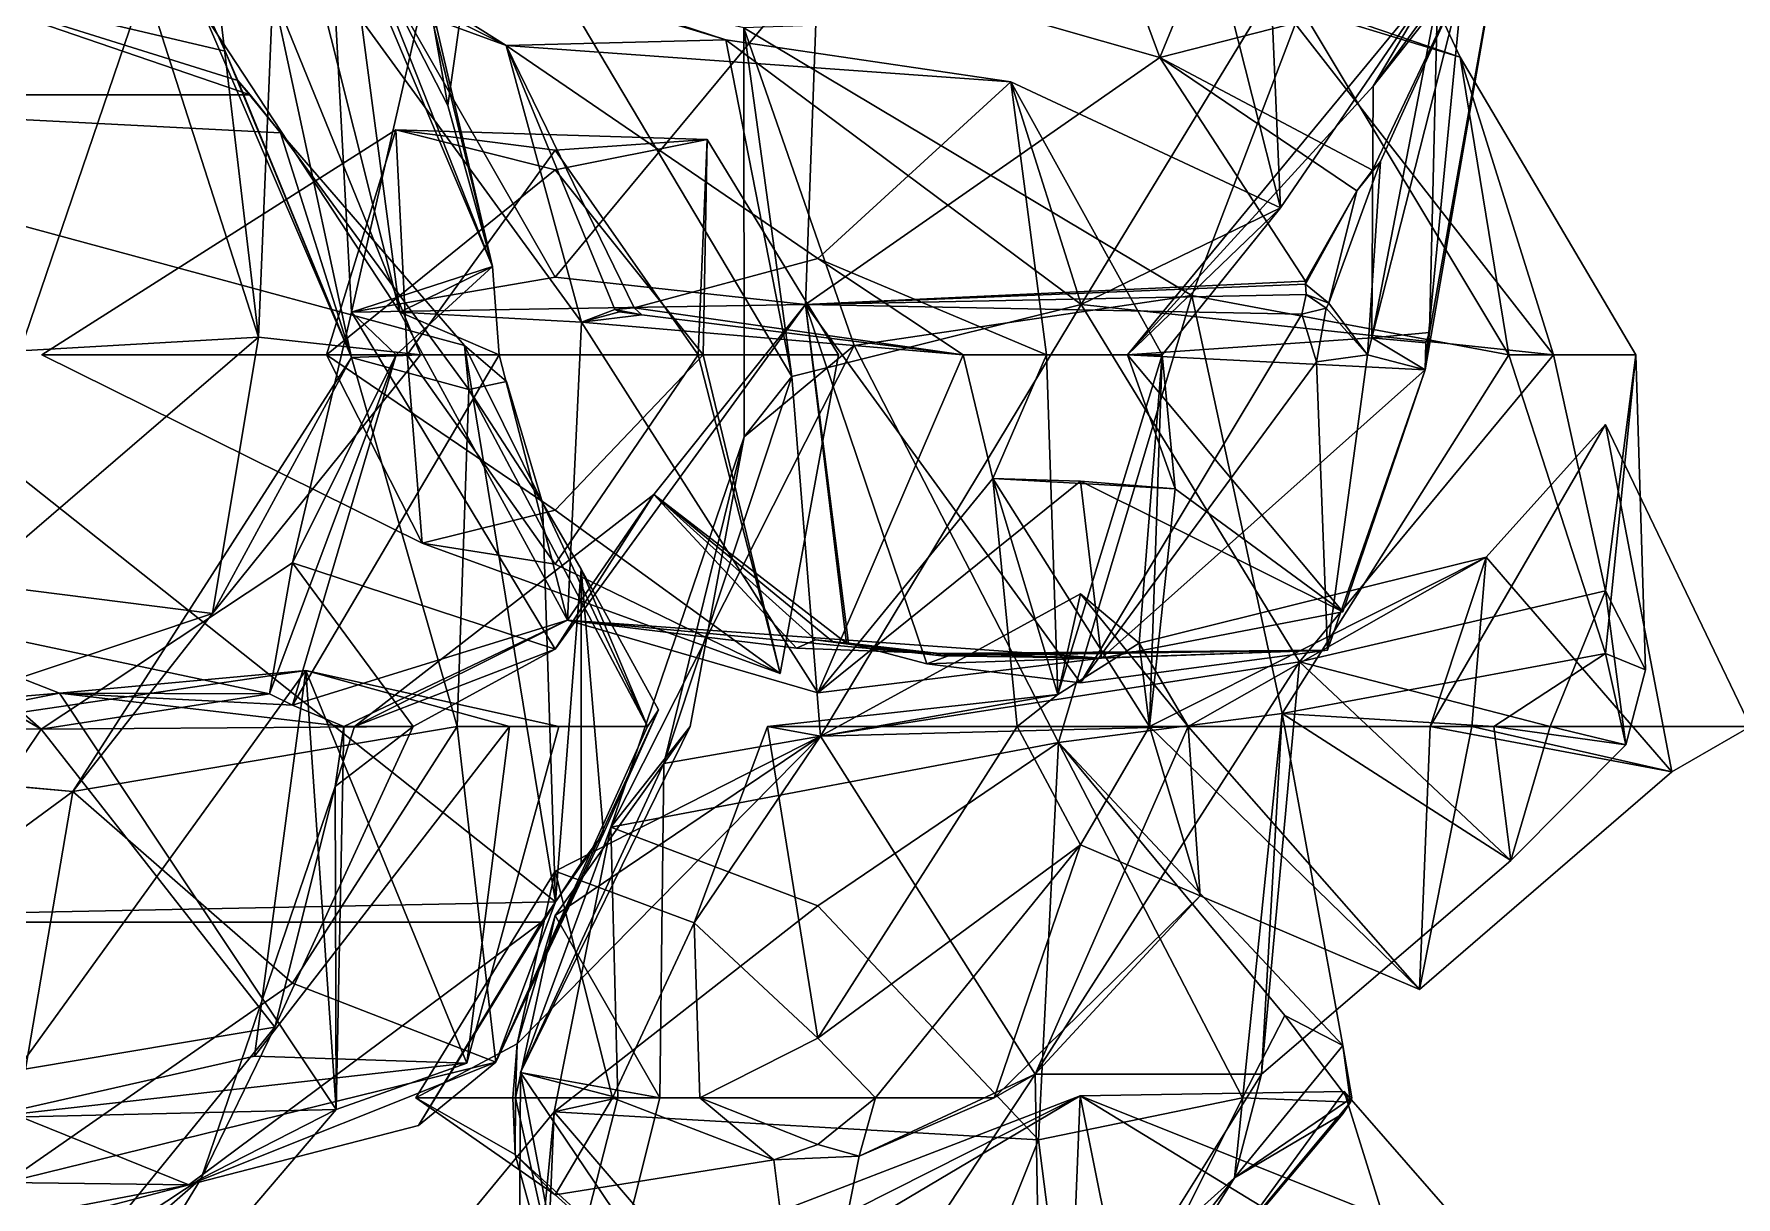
# Model space of a CAD drawing. Extents: x 290083 to 295691, y 4553739 to 4561622.
# Drawn here: x 294443.7 to 294525.4, y 4559098.2 to 4559153.9 of the extents above; entities that cross this region are included whole.
import ezdxf

# ---------------------------------------------------------------- set-up
doc = ezdxf.new("R2010")
doc.units = 0
doc.layers.add('Au_ppm_Pref_-_0_3', color=7, linetype='CONTINUOUS')

msp = doc.modelspace()

# ---------------------------------------------------------------- linework, layer by layer
at = {"layer": 'Au_ppm_Pref_-_0_3'}
for points in [[(294490.458, 4559172.539, 1893.925), (294506.688, 4559174.495, 1889.131), (294497.758, 4559152.819, 1889.95)], [(294497.758, 4559152.819, 1889.95), (294506.688, 4559174.495, 1889.131), (294512.303, 4559156.549, 1882.97)], [(294490.458, 4559172.539, 1893.925), (294497.758, 4559152.819, 1889.95), (294481.361, 4559157.51, 1892.315)], [(294503.103, 4559155.929, 1858.701), (294503.097, 4559172.148, 1853.283), (294512.168, 4559152.836, 1853.069)], [(294512.168, 4559152.836, 1853.069), (294503.097, 4559172.148, 1853.283), (294504.542, 4559155.158, 1847.395)], [(294452.916, 4559153.124, 1929.799), (294437.235, 4559156.809, 1928.303), (294449.304, 4559160.97, 1925.081)], [(294441.622, 4559161.45, 1901.186), (294443.077, 4559138.752, 1906.584), (294449.086, 4559156.372, 1907.782)], [(294456.904, 4559158.141, 1871.107), (294466.407, 4559153.402, 1864.93), (294444.166, 4559161.538, 1864.652)], [(294455.728, 4559160.115, 1858.524), (294444.166, 4559161.538, 1864.652), (294466.407, 4559153.402, 1864.93)], [(294456.904, 4559158.141, 1871.107), (294447.732, 4559161.264, 1875.948), (294461.295, 4559140.61, 1876.827)], [(294458.851, 4559159.113, 1882.067), (294461.295, 4559140.61, 1876.827), (294447.732, 4559161.264, 1875.948)], [(294458.977, 4559138.435, 1924.447), (294452.916, 4559153.124, 1929.799), (294449.304, 4559160.97, 1925.081)], [(294458.977, 4559138.435, 1924.447), (294449.304, 4559160.97, 1925.081), (294455.205, 4559155.975, 1918.63)], [(294458.986, 4559140.601, 1888.05), (294462.577, 4559156.372, 1888.027), (294457.856, 4559161.328, 1893.966)], [(294458.986, 4559140.601, 1888.05), (294457.856, 4559161.328, 1893.966), (294468.748, 4559142.287, 1893.4)], [(294468.748, 4559142.287, 1893.4), (294457.856, 4559161.328, 1893.966), (294481.361, 4559157.51, 1892.315)], [(294454.526, 4559139.408, 1912.581), (294452.079, 4559160.109, 1912.463), (294449.086, 4559156.372, 1907.782)], [(294455.205, 4559155.975, 1918.63), (294452.079, 4559160.109, 1912.463), (294454.526, 4559139.408, 1912.581)], [(294455.728, 4559160.115, 1858.524), (294466.407, 4559153.402, 1864.93), (294476.941, 4559153.659, 1859.432)], [(294455.728, 4559160.115, 1858.524), (294476.941, 4559153.659, 1859.432), (294468.944, 4559156.288, 1853.044)], [(294514.395, 4559160.404, 1876.827), (294510.694, 4559139.62, 1876.575), (294510.496, 4559137.83, 1876.822)], [(294512.303, 4559156.549, 1882.97), (294514.395, 4559160.404, 1876.827), (294510.496, 4559137.83, 1876.822)], [(294511.088, 4559155.682, 1871.281), (294510.694, 4559139.62, 1876.575), (294514.395, 4559160.404, 1876.827)], [(294458.851, 4559159.113, 1882.067), (294459.641, 4559158.243, 1883.066), (294465.752, 4559142.791, 1882.766)], [(294465.752, 4559142.791, 1882.766), (294461.295, 4559140.61, 1876.827), (294458.851, 4559159.113, 1882.067)], [(294456.904, 4559158.141, 1871.107), (294461.295, 4559140.61, 1876.827), (294470.011, 4559140.125, 1871.401)], [(294456.904, 4559158.141, 1871.107), (294470.011, 4559140.125, 1871.401), (294466.407, 4559153.402, 1864.93)], [(294459.641, 4559158.243, 1883.066), (294463.605, 4559150.52, 1884.987), (294465.752, 4559142.791, 1882.766)], [(294464.432, 4559156.372, 1886.671), (294463.605, 4559150.52, 1884.987), (294459.641, 4559158.243, 1883.066)], [(294454.117, 4559151.021, 1930.154), (294420, 4559151.021, 1927.959), (294437.235, 4559156.809, 1928.303)], [(294452.916, 4559153.124, 1929.799), (294453.532, 4559151.72, 1930.024), (294437.235, 4559156.809, 1928.303)], [(294453.532, 4559151.72, 1930.024), (294454.117, 4559151.021, 1930.154), (294437.235, 4559156.809, 1928.303)], [(294480.755, 4559140.971, 1888.212), (294468.748, 4559142.287, 1893.4), (294481.361, 4559157.51, 1892.315)], [(294481.361, 4559157.51, 1892.315), (294497.758, 4559152.819, 1889.95), (294480.755, 4559140.971, 1888.212)], [(294454.526, 4559139.408, 1912.581), (294449.086, 4559156.372, 1907.782), (294443.077, 4559138.752, 1906.584)], [(294462.296, 4559138.554, 1918.402), (294455.205, 4559155.975, 1918.63), (294454.526, 4559139.408, 1912.581)], [(294462.296, 4559138.554, 1918.402), (294458.977, 4559138.435, 1924.447), (294455.205, 4559155.975, 1918.63)], [(294465.752, 4559142.791, 1882.766), (294462.577, 4559156.372, 1888.027), (294458.986, 4559140.601, 1888.05)], [(294462.947, 4559154.229, 1886.899), (294462.577, 4559156.372, 1888.027), (294465.752, 4559142.791, 1882.766)], [(294464.432, 4559156.372, 1886.671), (294462.947, 4559154.229, 1886.899), (294463.605, 4559150.52, 1884.987)], [(294468.944, 4559156.288, 1853.044), (294476.941, 4559153.659, 1859.432), (294480.101, 4559137.524, 1853.066)], [(294468.944, 4559156.288, 1853.044), (294480.101, 4559137.524, 1853.066), (294477.796, 4559154.238, 1845.779)], [(294503.103, 4559155.929, 1858.701), (294493.988, 4559140.969, 1858.032), (294503.553, 4559145.615, 1865.891)], [(294503.103, 4559155.929, 1858.701), (294516.644, 4559138.554, 1857.83), (294493.988, 4559140.969, 1858.032)], [(294507.998, 4559151.439, 1871.183), (294510.932, 4559156.412, 1870.654), (294496.202, 4559138.554, 1870.887)], [(294496.202, 4559138.554, 1870.887), (294510.932, 4559156.412, 1870.654), (294503.553, 4559145.615, 1865.891)], [(294507.967, 4559147.408, 1885.459), (294497.758, 4559152.819, 1889.95), (294512.303, 4559156.549, 1882.97)], [(294510.932, 4559156.412, 1870.654), (294500.838, 4559156.372, 1864.948), (294503.553, 4559145.615, 1865.891)], [(294503.103, 4559155.929, 1858.701), (294503.553, 4559145.615, 1865.891), (294500.838, 4559156.372, 1864.948)], [(294503.103, 4559155.929, 1858.701), (294512.168, 4559152.836, 1853.069), (294516.644, 4559138.554, 1857.83)], [(294507.728, 4559138.554, 1882.766), (294508.349, 4559147.832, 1885.11), (294512.303, 4559156.549, 1882.97)], [(294507.728, 4559138.554, 1882.766), (294512.303, 4559156.549, 1882.97), (294510.496, 4559137.83, 1876.822)], [(294508.349, 4559147.832, 1885.11), (294507.967, 4559147.408, 1885.459), (294512.303, 4559156.549, 1882.97)], [(294507.998, 4559151.439, 1871.183), (294510.902, 4559155.128, 1871.08), (294510.932, 4559156.412, 1870.654)], [(294504.542, 4559155.158, 1847.395), (294477.796, 4559154.238, 1845.779), (294499.3, 4559141.4, 1845.485)], [(294499.3, 4559141.4, 1845.485), (294514.498, 4559138.554, 1849.32), (294504.542, 4559155.158, 1847.395)], [(294512.168, 4559152.836, 1853.069), (294504.542, 4559155.158, 1847.395), (294514.498, 4559138.554, 1849.32)], [(294507.932, 4559139.376, 1875.274), (294511.088, 4559155.682, 1871.281), (294507.998, 4559151.439, 1871.183)], [(294510.694, 4559139.62, 1876.575), (294511.088, 4559155.682, 1871.281), (294507.932, 4559139.376, 1875.274)], [(294511.088, 4559155.682, 1871.281), (294510.902, 4559155.128, 1871.08), (294507.998, 4559151.439, 1871.183)], [(294463.605, 4559150.52, 1884.987), (294462.947, 4559154.229, 1886.899), (294465.752, 4559142.791, 1882.766)], [(294490.611, 4559151.655, 1864.948), (294476.941, 4559153.659, 1859.432), (294466.407, 4559153.402, 1864.93)], [(294476.941, 4559153.659, 1859.432), (294490.611, 4559151.655, 1864.948), (294493.988, 4559140.969, 1858.032)], [(294476.941, 4559153.659, 1859.432), (294493.988, 4559140.969, 1858.032), (294480.101, 4559137.524, 1853.066)], [(294480.101, 4559137.524, 1853.066), (294477.811, 4559134.628, 1847.13), (294477.796, 4559154.238, 1845.779)], [(294483.094, 4559139.012, 1843.594), (294477.796, 4559154.238, 1845.779), (294477.811, 4559134.628, 1847.13)], [(294499.3, 4559141.4, 1845.485), (294477.796, 4559154.238, 1845.779), (294483.094, 4559139.012, 1843.594)], [(294458.977, 4559138.435, 1924.447), (294453.532, 4559151.72, 1930.024), (294452.916, 4559153.124, 1929.799)], [(294471.611, 4559140.737, 1870.607), (294472.547, 4559140.809, 1870.303), (294466.407, 4559153.402, 1864.93)], [(294470.011, 4559140.125, 1871.401), (294471.611, 4559140.737, 1870.607), (294466.407, 4559153.402, 1864.93)], [(294472.547, 4559140.809, 1870.303), (294481.347, 4559143.184, 1866.491), (294466.407, 4559153.402, 1864.93)], [(294466.407, 4559153.402, 1864.93), (294481.347, 4559143.184, 1866.491), (294490.611, 4559151.655, 1864.948)], [(294480.755, 4559140.971, 1888.212), (294497.758, 4559152.819, 1889.95), (294504.74, 4559142.091, 1887.235)], [(294507.205, 4559146.42, 1885.864), (294497.758, 4559152.819, 1889.95), (294507.967, 4559147.408, 1885.459)], [(294504.74, 4559142.091, 1887.235), (294497.758, 4559152.819, 1889.95), (294507.205, 4559146.42, 1885.864)], [(294512.168, 4559152.836, 1853.069), (294520.599, 4559138.554, 1853.069), (294516.644, 4559138.554, 1857.83)], [(294520.599, 4559138.554, 1853.069), (294512.168, 4559152.836, 1853.069), (294514.498, 4559138.554, 1849.32)], [(294468.77, 4559112.312, 1934.338), (294420, 4559111.336, 1932.642), (294420, 4559151.021, 1927.959)], [(294454.117, 4559151.021, 1930.154), (294455.574, 4559149.203, 1930.4), (294420, 4559151.021, 1927.959)], [(294420, 4559151.021, 1927.959), (294455.574, 4559149.203, 1930.4), (294464.398, 4559139.008, 1931.821)], [(294420, 4559151.021, 1927.959), (294464.398, 4559139.008, 1931.821), (294468.77, 4559112.312, 1934.338)], [(294454.117, 4559151.021, 1930.154), (294453.532, 4559151.72, 1930.024), (294455.574, 4559149.203, 1930.4)], [(294453.532, 4559151.72, 1930.024), (294458.977, 4559138.435, 1924.447), (294455.574, 4559149.203, 1930.4)], [(294490.611, 4559151.655, 1864.948), (294481.347, 4559143.184, 1866.491), (294492.326, 4559138.554, 1870.123)], [(294490.611, 4559151.655, 1864.948), (294492.326, 4559138.554, 1870.123), (294497.876, 4559138.554, 1869.035)], [(294490.611, 4559151.655, 1864.948), (294497.876, 4559138.554, 1869.035), (294503.553, 4559145.615, 1865.891)], [(294490.611, 4559151.655, 1864.948), (294503.553, 4559145.615, 1865.891), (294493.988, 4559140.969, 1858.032)], [(294507.932, 4559139.376, 1875.274), (294507.998, 4559151.439, 1871.183), (294496.202, 4559138.554, 1870.887)], [(294461.11, 4559149.356, 1906.523), (294457.777, 4559138.554, 1911.695), (294444.122, 4559138.554, 1906.523)], [(294461.11, 4559149.356, 1906.523), (294444.122, 4559138.554, 1906.523), (294461.644, 4559138.554, 1903.174)], [(294458.977, 4559138.435, 1924.447), (294464.602, 4559136.893, 1930.878), (294455.574, 4559149.203, 1930.4)], [(294464.602, 4559136.893, 1930.878), (294464.398, 4559139.008, 1931.821), (294455.574, 4559149.203, 1930.4)], [(294461.11, 4559149.356, 1906.523), (294468.748, 4559147.431, 1909.482), (294457.777, 4559138.554, 1911.695)], [(294461.11, 4559149.356, 1906.523), (294476.048, 4559148.878, 1906.523), (294468.748, 4559147.431, 1909.482)], [(294461.11, 4559149.356, 1906.523), (294461.644, 4559138.554, 1903.174), (294468.748, 4559148.372, 1903.251)], [(294461.11, 4559149.356, 1906.523), (294468.748, 4559148.372, 1903.251), (294476.048, 4559148.878, 1906.523)], [(294475.61, 4559138.554, 1903.289), (294476.048, 4559148.878, 1906.523), (294468.748, 4559148.372, 1903.251)], [(294468.748, 4559147.431, 1909.482), (294476.048, 4559148.878, 1906.523), (294475.857, 4559138.554, 1909.875)], [(294475.61, 4559138.554, 1903.289), (294482.339, 4559138.554, 1906.523), (294476.048, 4559148.878, 1906.523)], [(294476.048, 4559148.878, 1906.523), (294482.339, 4559138.554, 1906.523), (294475.857, 4559138.554, 1909.875)], [(294475.61, 4559138.554, 1903.289), (294468.748, 4559148.372, 1903.251), (294461.644, 4559138.554, 1903.174)], [(294505.862, 4559141.04, 1886.013), (294508.349, 4559147.832, 1885.11), (294507.728, 4559138.554, 1882.766)], [(294507.205, 4559146.42, 1885.864), (294508.349, 4559147.832, 1885.11), (294505.862, 4559141.04, 1886.013)], [(294508.349, 4559147.832, 1885.11), (294507.205, 4559146.42, 1885.864), (294507.967, 4559147.408, 1885.459)], [(294468.748, 4559147.431, 1909.482), (294475.857, 4559138.554, 1909.875), (294457.777, 4559138.554, 1911.695)], [(294507.205, 4559146.42, 1885.864), (294504.744, 4559141.953, 1887.204), (294504.74, 4559142.091, 1887.235)], [(294504.744, 4559141.953, 1887.204), (294507.205, 4559146.42, 1885.864), (294505.862, 4559141.04, 1886.013)], [(294496.202, 4559138.554, 1870.887), (294503.553, 4559145.615, 1865.891), (294497.876, 4559138.554, 1869.035)], [(294472.547, 4559140.809, 1870.303), (294488.327, 4559138.554, 1870.887), (294481.347, 4559143.184, 1866.491)], [(294481.347, 4559143.184, 1866.491), (294488.327, 4559138.554, 1870.887), (294492.326, 4559138.554, 1870.123)], [(294458.986, 4559140.601, 1888.05), (294461.124, 4559138.554, 1882.766), (294465.752, 4559142.791, 1882.766)], [(294480.755, 4559140.971, 1888.212), (294458.986, 4559140.601, 1888.05), (294468.748, 4559142.287, 1893.4)], [(294465.752, 4559142.791, 1882.766), (294461.124, 4559138.554, 1882.766), (294466.061, 4559138.554, 1881.499)], [(294465.752, 4559142.791, 1882.766), (294466.061, 4559138.554, 1881.499), (294461.295, 4559140.61, 1876.827)], [(294504.744, 4559141.953, 1887.204), (294480.755, 4559140.971, 1888.212), (294504.74, 4559142.091, 1887.235)], [(294504.774, 4559141.457, 1887.094), (294480.755, 4559140.971, 1888.212), (294504.744, 4559141.953, 1887.204)], [(294480.755, 4559140.971, 1888.212), (294504.774, 4559141.457, 1887.094), (294504.572, 4559140.506, 1887.124)], [(294499.3, 4559141.4, 1845.485), (294483.094, 4559139.012, 1843.594), (294492.9, 4559119.963, 1841.935)], [(294503.625, 4559121.358, 1847.502), (294499.3, 4559141.4, 1845.485), (294492.9, 4559119.963, 1841.935)], [(294503.625, 4559121.358, 1847.502), (294514.498, 4559138.554, 1849.32), (294499.3, 4559141.4, 1845.485)], [(294505.743, 4559140.793, 1886.082), (294504.572, 4559140.506, 1887.124), (294504.774, 4559141.457, 1887.094)], [(294505.862, 4559141.04, 1886.013), (294504.774, 4559141.457, 1887.094), (294504.744, 4559141.953, 1887.204)], [(294505.743, 4559140.793, 1886.082), (294504.774, 4559141.457, 1887.094), (294505.862, 4559141.04, 1886.013)], [(294456.149, 4559128.572, 1885.378), (294458.986, 4559140.601, 1888.05), (294468.748, 4559124.431, 1887.474)], [(294456.149, 4559128.572, 1885.378), (294461.124, 4559138.554, 1882.766), (294458.986, 4559140.601, 1888.05)], [(294480.755, 4559140.971, 1888.212), (294468.748, 4559124.431, 1887.474), (294458.986, 4559140.601, 1888.05)], [(294469.336, 4559125.829, 1878.247), (294461.295, 4559140.61, 1876.827), (294466.061, 4559138.554, 1881.499)], [(294461.295, 4559140.61, 1876.827), (294469.336, 4559125.829, 1878.247), (294470.011, 4559140.125, 1871.401)], [(294480.755, 4559140.971, 1888.212), (294473.483, 4559131.857, 1882.766), (294468.748, 4559124.431, 1887.474)], [(294470.011, 4559140.125, 1871.401), (294471.841, 4559140.619, 1870.608), (294471.611, 4559140.737, 1870.607)], [(294471.841, 4559140.619, 1870.608), (294470.011, 4559140.125, 1871.401), (294472.901, 4559140.474, 1870.64)], [(294472.901, 4559140.474, 1870.64), (294470.011, 4559140.125, 1871.401), (294488.327, 4559138.554, 1870.887)], [(294472.547, 4559140.809, 1870.303), (294471.611, 4559140.737, 1870.607), (294472.901, 4559140.474, 1870.64)], [(294472.901, 4559140.474, 1870.64), (294471.611, 4559140.737, 1870.607), (294471.841, 4559140.619, 1870.608)], [(294472.547, 4559140.809, 1870.303), (294472.901, 4559140.474, 1870.64), (294488.327, 4559138.554, 1870.887)], [(294473.483, 4559131.857, 1882.766), (294480.755, 4559140.971, 1888.212), (294482.734, 4559124.734, 1882.49)], [(294481.487, 4559120.273, 1858.98), (294480.101, 4559137.524, 1853.066), (294493.988, 4559140.969, 1858.032)], [(294480.755, 4559140.971, 1888.212), (294482.82, 4559124.726, 1882.535), (294482.734, 4559124.734, 1882.49)], [(294482.82, 4559124.726, 1882.535), (294480.755, 4559140.971, 1888.212), (294486.575, 4559123.731, 1884.232)], [(294480.755, 4559140.971, 1888.212), (294493.946, 4559122.831, 1888.007), (294486.575, 4559123.731, 1884.232)], [(294480.755, 4559140.971, 1888.212), (294504.572, 4559140.506, 1887.124), (294493.946, 4559122.831, 1888.007)], [(294481.487, 4559120.273, 1858.98), (294493.988, 4559140.969, 1858.032), (294504.454, 4559123.829, 1856.992)], [(294493.946, 4559122.831, 1888.007), (294504.572, 4559140.506, 1887.124), (294505.274, 4559138.217, 1886.091)], [(294493.988, 4559140.969, 1858.032), (294516.644, 4559138.554, 1857.83), (294504.454, 4559123.829, 1856.992)], [(294505.274, 4559138.217, 1886.091), (294504.572, 4559140.506, 1887.124), (294505.743, 4559140.793, 1886.082)], [(294505.274, 4559138.217, 1886.091), (294505.743, 4559140.793, 1886.082), (294507.728, 4559138.554, 1882.766)], [(294505.743, 4559140.793, 1886.082), (294505.862, 4559141.04, 1886.013), (294507.728, 4559138.554, 1882.766)], [(294469.336, 4559125.829, 1878.247), (294481.347, 4559122.351, 1871.426), (294470.011, 4559140.125, 1871.401)], [(294481.347, 4559122.351, 1871.426), (294488.327, 4559138.554, 1870.887), (294470.011, 4559140.125, 1871.401)], [(294510.527, 4559139.132, 1876.39), (294510.694, 4559139.62, 1876.575), (294507.932, 4559139.376, 1875.274)], [(294510.694, 4559139.62, 1876.575), (294510.527, 4559139.132, 1876.39), (294510.496, 4559137.83, 1876.822)], [(294440.78, 4559127.598, 1913.445), (294452.319, 4559126.152, 1918.402), (294454.526, 4559139.408, 1912.581)], [(294440.78, 4559127.598, 1913.445), (294454.526, 4559139.408, 1912.581), (294443.077, 4559138.752, 1906.584)], [(294462.296, 4559138.554, 1918.402), (294454.526, 4559139.408, 1912.581), (294452.319, 4559126.152, 1918.402)], [(294464.398, 4559139.008, 1931.821), (294466.417, 4559137.272, 1932.096), (294468.146, 4559131.462, 1932.694)], [(294468.77, 4559112.312, 1934.338), (294464.398, 4559139.008, 1931.821), (294468.146, 4559131.462, 1932.694)], [(294464.602, 4559136.893, 1930.878), (294466.417, 4559137.272, 1932.096), (294464.398, 4559139.008, 1931.821)], [(294477.811, 4559134.628, 1847.13), (294471.421, 4559115.905, 1842.694), (294483.094, 4559139.012, 1843.594)], [(294483.094, 4559139.012, 1843.594), (294471.421, 4559115.905, 1842.694), (294492.9, 4559119.963, 1841.935)], [(294510.496, 4559137.83, 1876.822), (294507.932, 4559139.376, 1875.274), (294496.202, 4559138.554, 1870.887)], [(294510.496, 4559137.83, 1876.822), (294510.527, 4559139.132, 1876.39), (294507.932, 4559139.376, 1875.274)], [(294457.777, 4559138.554, 1911.695), (294462.365, 4559129.528, 1906.523), (294444.122, 4559138.554, 1906.523)], [(294444.122, 4559138.554, 1906.523), (294462.365, 4559129.528, 1906.523), (294461.644, 4559138.554, 1903.174)], [(294445.605, 4559117.615, 1923.798), (294464.046, 4559120.736, 1926.558), (294458.977, 4559138.435, 1924.447)], [(294445.605, 4559117.615, 1923.798), (294458.977, 4559138.435, 1924.447), (294452.319, 4559126.152, 1918.402)], [(294462.296, 4559138.554, 1918.402), (294452.319, 4559126.152, 1918.402), (294458.977, 4559138.435, 1924.447)], [(294456.149, 4559128.572, 1885.378), (294455.04, 4559122.303, 1882.766), (294461.124, 4559138.554, 1882.766)], [(294461.124, 4559138.554, 1882.766), (294455.04, 4559122.303, 1882.766), (294456.149, 4559121.749, 1882.428)], [(294461.124, 4559138.554, 1882.766), (294456.149, 4559121.749, 1882.428), (294466.061, 4559138.554, 1881.499)], [(294469.336, 4559125.829, 1878.247), (294466.061, 4559138.554, 1881.499), (294456.149, 4559121.749, 1882.428)], [(294457.777, 4559138.554, 1911.695), (294468.748, 4559131.103, 1909.007), (294462.365, 4559129.528, 1906.523)], [(294457.777, 4559138.554, 1911.695), (294475.857, 4559138.554, 1909.875), (294468.748, 4559131.103, 1909.007)], [(294464.602, 4559136.893, 1930.878), (294458.977, 4559138.435, 1924.447), (294464.046, 4559120.736, 1926.558)], [(294475.61, 4559138.554, 1903.289), (294461.644, 4559138.554, 1903.174), (294468.748, 4559128.515, 1903.177)], [(294462.365, 4559129.528, 1906.523), (294468.748, 4559128.515, 1903.177), (294461.644, 4559138.554, 1903.174)], [(294475.61, 4559138.554, 1903.289), (294468.748, 4559128.515, 1903.177), (294479.549, 4559123.279, 1906.523)], [(294479.549, 4559123.279, 1906.523), (294468.748, 4559131.103, 1909.007), (294475.857, 4559138.554, 1909.875)], [(294475.61, 4559138.554, 1903.289), (294479.549, 4559123.279, 1906.523), (294482.339, 4559138.554, 1906.523)], [(294482.339, 4559138.554, 1906.523), (294479.549, 4559123.279, 1906.523), (294475.857, 4559138.554, 1909.875)], [(294481.347, 4559122.351, 1871.426), (294489.749, 4559132.618, 1870.887), (294488.327, 4559138.554, 1870.887)], [(294492.326, 4559138.554, 1870.123), (294488.327, 4559138.554, 1870.887), (294489.749, 4559132.618, 1870.887)], [(294492.866, 4559122.264, 1864.948), (294492.326, 4559138.554, 1870.123), (294489.749, 4559132.618, 1870.887)], [(294492.866, 4559122.264, 1864.948), (294497.876, 4559138.554, 1869.035), (294492.326, 4559138.554, 1870.123)], [(294492.866, 4559122.264, 1864.948), (294496.764, 4559124.721, 1864.948), (294497.876, 4559138.554, 1869.035)], [(294493.946, 4559122.831, 1888.007), (294505.274, 4559138.217, 1886.091), (294505.81, 4559124.391, 1881.894)], [(294496.202, 4559138.554, 1870.887), (294498.489, 4559132.13, 1870.887), (294506.545, 4559126.23, 1872.718)], [(294496.202, 4559138.554, 1870.887), (294506.545, 4559126.23, 1872.718), (294510.496, 4559137.83, 1876.822)], [(294498.489, 4559132.13, 1870.887), (294496.202, 4559138.554, 1870.887), (294497.876, 4559138.554, 1869.035)], [(294497.876, 4559138.554, 1869.035), (294496.764, 4559124.721, 1864.948), (294497.27, 4559120.736, 1866.515)], [(294497.876, 4559138.554, 1869.035), (294497.27, 4559120.736, 1866.515), (294498.489, 4559132.13, 1870.887)], [(294503.625, 4559121.358, 1847.502), (294519.145, 4559124.226, 1851.906), (294514.498, 4559138.554, 1849.32)], [(294504.454, 4559123.829, 1856.992), (294516.644, 4559138.554, 1857.83), (294519.145, 4559127.237, 1855.236)], [(294505.81, 4559124.391, 1881.894), (294505.274, 4559138.217, 1886.091), (294507.728, 4559138.554, 1882.766)], [(294505.81, 4559124.391, 1881.894), (294507.728, 4559138.554, 1882.766), (294510.496, 4559137.83, 1876.822)], [(294520.599, 4559138.554, 1853.069), (294514.498, 4559138.554, 1849.32), (294519.145, 4559124.226, 1851.906)], [(294520.599, 4559138.554, 1853.069), (294519.145, 4559127.237, 1855.236), (294516.644, 4559138.554, 1857.83)], [(294520.599, 4559138.554, 1853.069), (294521.061, 4559123.447, 1853.069), (294519.145, 4559127.237, 1855.236)], [(294520.599, 4559138.554, 1853.069), (294519.145, 4559124.226, 1851.906), (294521.061, 4559123.447, 1853.069)], [(294466.417, 4559137.272, 1932.096), (294464.602, 4559136.893, 1930.878), (294468.146, 4559131.462, 1932.694)], [(294481.487, 4559120.273, 1858.98), (294473.968, 4559118.953, 1852.294), (294480.101, 4559137.524, 1853.066)], [(294477.811, 4559134.628, 1847.13), (294480.101, 4559137.524, 1853.066), (294473.968, 4559118.953, 1852.294)], [(294505.81, 4559124.391, 1881.894), (294510.496, 4559137.83, 1876.822), (294494.954, 4559124.008, 1877.093)], [(294494.954, 4559124.008, 1877.093), (294510.496, 4559137.83, 1876.822), (294506.545, 4559126.23, 1872.718)], [(294464.602, 4559136.893, 1930.878), (294464.046, 4559120.736, 1926.558), (294473.175, 4559120.736, 1930.281)], [(294468.146, 4559131.462, 1932.694), (294464.602, 4559136.893, 1930.878), (294473.175, 4559120.736, 1930.281)], [(294513.41, 4559128.846, 1864.948), (294510.722, 4559120.736, 1860.978), (294519.145, 4559135.21, 1860.123)], [(294510.722, 4559120.736, 1860.978), (294526.095, 4559120.736, 1861.671), (294519.145, 4559135.21, 1860.123)], [(294513.41, 4559128.846, 1864.948), (294519.145, 4559135.21, 1860.123), (294522.324, 4559118.55, 1865.38)], [(294519.145, 4559135.21, 1860.123), (294526.095, 4559120.736, 1861.671), (294522.324, 4559118.55, 1865.38)], [(294477.811, 4559134.628, 1847.13), (294475.233, 4559120.736, 1847.13), (294471.421, 4559115.905, 1842.694)], [(294473.968, 4559118.953, 1852.294), (294475.233, 4559120.736, 1847.13), (294477.811, 4559134.628, 1847.13)], [(294481.347, 4559122.351, 1871.426), (294493.946, 4559132.5, 1872.905), (294489.749, 4559132.618, 1870.887)], [(294481.347, 4559122.351, 1871.426), (294494.954, 4559124.008, 1877.093), (294493.946, 4559132.5, 1872.905)], [(294492.866, 4559122.264, 1864.948), (294489.749, 4559132.618, 1870.887), (294490.91, 4559120.736, 1866.379)], [(294489.749, 4559132.618, 1870.887), (294493.946, 4559132.5, 1872.905), (294498.489, 4559132.13, 1870.887)], [(294489.749, 4559132.618, 1870.887), (294498.489, 4559132.13, 1870.887), (294497.27, 4559120.736, 1866.515)], [(294489.749, 4559132.618, 1870.887), (294497.27, 4559120.736, 1866.515), (294490.91, 4559120.736, 1866.379)], [(294493.946, 4559132.5, 1872.905), (294494.954, 4559124.008, 1877.093), (294506.545, 4559126.23, 1872.718)], [(294493.946, 4559132.5, 1872.905), (294506.545, 4559126.23, 1872.718), (294498.489, 4559132.13, 1870.887)], [(294430.95, 4559132.126, 1886.563), (294444.095, 4559120.595, 1889.013), (294420.233, 4559120.736, 1887.818)], [(294433.23, 4559126.918, 1881.78), (294444.095, 4559120.595, 1889.013), (294430.95, 4559132.126, 1886.563)], [(294468.748, 4559124.431, 1887.474), (294473.483, 4559131.857, 1882.766), (294459.124, 4559120.736, 1882.766)], [(294469.336, 4559125.829, 1878.247), (294459.124, 4559120.736, 1882.766), (294473.483, 4559131.857, 1882.766)], [(294468.77, 4559112.312, 1934.338), (294468.146, 4559131.462, 1932.694), (294470, 4559128.279, 1933.08)], [(294468.146, 4559131.462, 1932.694), (294473.175, 4559120.736, 1930.281), (294470, 4559128.279, 1933.08)], [(294469.336, 4559125.829, 1878.247), (294473.483, 4559131.857, 1882.766), (294480.333, 4559124.492, 1881.556)], [(294480.333, 4559124.492, 1881.556), (294473.483, 4559131.857, 1882.766), (294481.238, 4559124.889, 1882.083)], [(294481.238, 4559124.889, 1882.083), (294473.483, 4559131.857, 1882.766), (294482.054, 4559124.806, 1882.336)], [(294482.054, 4559124.806, 1882.336), (294473.483, 4559131.857, 1882.766), (294482.734, 4559124.734, 1882.49)], [(294479.549, 4559123.279, 1906.523), (294462.365, 4559129.528, 1906.523), (294468.748, 4559131.103, 1909.007)], [(294462.365, 4559129.528, 1906.523), (294479.549, 4559123.279, 1906.523), (294468.748, 4559128.515, 1903.177)], [(294461.937, 4559120.736, 1885.494), (294444.095, 4559120.595, 1889.013), (294456.149, 4559128.572, 1885.378)], [(294456.149, 4559128.572, 1885.378), (294444.095, 4559120.595, 1889.013), (294455.04, 4559122.303, 1882.766)], [(294456.149, 4559128.572, 1885.378), (294468.748, 4559124.431, 1887.474), (294461.937, 4559120.736, 1885.494)], [(294468.77, 4559112.312, 1934.338), (294470, 4559128.279, 1933.08), (294470, 4559114.168, 1934.261)], [(294471.066, 4559115.603, 1934.021), (294470, 4559114.168, 1934.261), (294470, 4559128.279, 1933.08)], [(294473.71, 4559121.531, 1933.226), (294471.066, 4559115.603, 1934.021), (294470, 4559128.279, 1933.08)], [(294470, 4559128.279, 1933.08), (294473.175, 4559120.736, 1930.281), (294473.71, 4559121.531, 1933.226)], [(294497.27, 4559120.736, 1866.515), (294496.764, 4559124.721, 1864.948), (294513.41, 4559128.846, 1864.948)], [(294499.113, 4559120.736, 1862.512), (294513.41, 4559128.846, 1864.948), (294496.764, 4559124.721, 1864.948)], [(294497.27, 4559120.736, 1866.515), (294513.41, 4559128.846, 1864.948), (294512.724, 4559120.736, 1867.975)], [(294499.113, 4559120.736, 1862.512), (294510.722, 4559120.736, 1860.978), (294513.41, 4559128.846, 1864.948)], [(294512.724, 4559120.736, 1867.975), (294513.41, 4559128.846, 1864.948), (294522.324, 4559118.55, 1865.38)], [(294440.78, 4559127.598, 1913.445), (294430.846, 4559118.97, 1918.095), (294452.319, 4559126.152, 1918.402)], [(294444.973, 4559122.335, 1876.906), (294433.23, 4559126.918, 1881.78), (294420.534, 4559120.303, 1876.957)], [(294444.095, 4559120.595, 1889.013), (294433.23, 4559126.918, 1881.78), (294455.04, 4559122.303, 1882.766)], [(294433.23, 4559126.918, 1881.78), (294444.973, 4559122.335, 1876.906), (294455.04, 4559122.303, 1882.766)], [(294492.866, 4559122.264, 1864.948), (294481.487, 4559120.273, 1858.98), (294493.946, 4559127.091, 1862.83)], [(294493.946, 4559127.091, 1862.83), (294481.487, 4559120.273, 1858.98), (294499.113, 4559120.736, 1862.512)], [(294492.866, 4559122.264, 1864.948), (294493.946, 4559127.091, 1862.83), (294496.764, 4559124.721, 1864.948)], [(294496.764, 4559124.721, 1864.948), (294493.946, 4559127.091, 1862.83), (294499.113, 4559120.736, 1862.512)], [(294504.454, 4559123.829, 1856.992), (294519.145, 4559127.237, 1855.236), (294516.485, 4559120.736, 1854.323)], [(294516.485, 4559120.736, 1854.323), (294519.145, 4559127.237, 1855.236), (294520.108, 4559119.848, 1853.071)], [(294519.145, 4559127.237, 1855.236), (294521.061, 4559123.447, 1853.069), (294520.108, 4559119.848, 1853.071)], [(294430.846, 4559118.97, 1918.095), (294445.605, 4559117.615, 1923.798), (294452.319, 4559126.152, 1918.402)], [(294469.336, 4559125.829, 1878.247), (294456.149, 4559121.749, 1882.428), (294458.608, 4559120.736, 1881.607)], [(294469.336, 4559125.829, 1878.247), (294458.608, 4559120.736, 1881.607), (294459.124, 4559120.736, 1882.766)], [(294469.336, 4559125.829, 1878.247), (294480.333, 4559124.492, 1881.556), (294485.867, 4559124.276, 1880.094)], [(294469.336, 4559125.829, 1878.247), (294485.867, 4559124.276, 1880.094), (294494.954, 4559124.008, 1877.093)], [(294469.336, 4559125.829, 1878.247), (294494.954, 4559124.008, 1877.093), (294481.347, 4559122.351, 1871.426)], [(294480.333, 4559124.492, 1881.556), (294481.238, 4559124.889, 1882.083), (294485.867, 4559124.276, 1880.094)], [(294487.032, 4559124.229, 1882.225), (294481.238, 4559124.889, 1882.083), (294482.054, 4559124.806, 1882.336)], [(294485.867, 4559124.276, 1880.094), (294481.238, 4559124.889, 1882.083), (294487.286, 4559124.124, 1880.377)], [(294487.286, 4559124.124, 1880.377), (294481.238, 4559124.889, 1882.083), (294487.032, 4559124.229, 1882.225)], [(294468.748, 4559124.431, 1887.474), (294459.124, 4559120.736, 1882.766), (294461.937, 4559120.736, 1885.494)], [(294487.032, 4559124.229, 1882.225), (294482.054, 4559124.806, 1882.336), (294482.734, 4559124.734, 1882.49)], [(294487.032, 4559124.229, 1882.225), (294482.734, 4559124.734, 1882.49), (294482.82, 4559124.726, 1882.535)], [(294487.032, 4559124.229, 1882.225), (294482.82, 4559124.726, 1882.535), (294487.743, 4559124.159, 1882.519)], [(294482.82, 4559124.726, 1882.535), (294486.575, 4559123.731, 1884.232), (294487.743, 4559124.159, 1882.519)], [(294485.867, 4559124.276, 1880.094), (294487.286, 4559124.124, 1880.377), (294494.954, 4559124.008, 1877.093)], [(294487.743, 4559124.159, 1882.519), (294486.575, 4559123.731, 1884.232), (294505.81, 4559124.391, 1881.894)], [(294493.946, 4559122.831, 1888.007), (294505.81, 4559124.391, 1881.894), (294486.575, 4559123.731, 1884.232)], [(294487.286, 4559124.124, 1880.377), (294487.032, 4559124.229, 1882.225), (294505.81, 4559124.391, 1881.894)], [(294487.032, 4559124.229, 1882.225), (294487.743, 4559124.159, 1882.519), (294505.81, 4559124.391, 1881.894)], [(294494.954, 4559124.008, 1877.093), (294487.286, 4559124.124, 1880.377), (294505.81, 4559124.391, 1881.894)], [(294503.625, 4559121.358, 1847.502), (294513.785, 4559120.736, 1850.543), (294519.145, 4559124.226, 1851.906)], [(294520.108, 4559119.848, 1853.071), (294519.145, 4559124.226, 1851.906), (294513.785, 4559120.736, 1850.543)], [(294520.108, 4559119.848, 1853.071), (294521.061, 4559123.447, 1853.069), (294519.145, 4559124.226, 1851.906)], [(294432.535, 4559119.849, 1871.282), (294456.787, 4559123.415, 1871.014), (294444.973, 4559122.335, 1876.906)], [(294432.535, 4559119.849, 1871.282), (294441.266, 4559101.957, 1869.865), (294456.787, 4559123.415, 1871.014)], [(294456.787, 4559123.415, 1871.014), (294441.266, 4559101.957, 1869.865), (294454.324, 4559104.923, 1866.476)], [(294444.973, 4559122.335, 1876.906), (294456.787, 4559123.415, 1871.014), (294458.239, 4559102.351, 1876.548)], [(294466.566, 4559120.736, 1865.976), (294456.787, 4559123.415, 1871.014), (294454.324, 4559104.923, 1866.476)], [(294456.787, 4559123.415, 1871.014), (294464.517, 4559104.575, 1870.887), (294458.239, 4559102.351, 1876.548)], [(294456.787, 4559123.415, 1871.014), (294468.927, 4559120.736, 1870.887), (294464.517, 4559104.575, 1870.887)], [(294468.927, 4559120.736, 1870.887), (294456.787, 4559123.415, 1871.014), (294466.566, 4559120.736, 1865.976)], [(294481.487, 4559120.273, 1858.98), (294504.454, 4559123.829, 1856.992), (294491.778, 4559104.051, 1859.435)], [(294502.639, 4559104.05, 1852.436), (294491.778, 4559104.051, 1859.435), (294504.454, 4559123.829, 1856.992)], [(294514.598, 4559114.306, 1853.069), (294502.639, 4559104.05, 1852.436), (294504.454, 4559123.829, 1856.992)], [(294514.598, 4559114.306, 1853.069), (294504.454, 4559123.829, 1856.992), (294516.485, 4559120.736, 1854.323)], [(294432.535, 4559119.849, 1871.282), (294444.973, 4559122.335, 1876.906), (294420.534, 4559120.303, 1876.957)], [(294455.04, 4559122.303, 1882.766), (294444.973, 4559122.335, 1876.906), (294456.149, 4559121.749, 1882.428)], [(294458.608, 4559120.736, 1881.607), (294456.149, 4559121.749, 1882.428), (294444.973, 4559122.335, 1876.906)], [(294458.608, 4559120.736, 1881.607), (294444.973, 4559122.335, 1876.906), (294458.239, 4559102.351, 1876.548)], [(294492.866, 4559122.264, 1864.948), (294490.91, 4559120.736, 1866.379), (294478.934, 4559120.736, 1864.948)], [(294492.866, 4559122.264, 1864.948), (294478.934, 4559120.736, 1864.948), (294481.487, 4559120.273, 1858.98)], [(294473.71, 4559121.531, 1933.226), (294465.912, 4559104.634, 1931.098), (294471.066, 4559115.603, 1934.021)], [(294473.175, 4559120.736, 1930.281), (294465.912, 4559104.634, 1931.098), (294473.71, 4559121.531, 1933.226)], [(294506.545, 4559105.428, 1842.027), (294503.625, 4559121.358, 1847.502), (294492.9, 4559119.963, 1841.935)], [(294502.639, 4559104.05, 1852.436), (294503.625, 4559121.358, 1847.502), (294501.338, 4559099.075, 1847.13)], [(294506.545, 4559105.428, 1842.027), (294501.338, 4559099.075, 1847.13), (294503.625, 4559121.358, 1847.502)], [(294514.598, 4559114.306, 1853.069), (294503.625, 4559121.358, 1847.502), (294502.639, 4559104.05, 1852.436)], [(294514.598, 4559114.306, 1853.069), (294513.785, 4559120.736, 1850.543), (294503.625, 4559121.358, 1847.502)], [(294418.132, 4559120.043, 1924.349), (294430.95, 4559106.835, 1925.647), (294445.605, 4559117.615, 1923.798)], [(294418.132, 4559120.043, 1924.349), (294445.605, 4559117.615, 1923.798), (294430.846, 4559118.97, 1918.095)], [(294420.233, 4559120.736, 1887.818), (294444.095, 4559120.595, 1889.013), (294431.836, 4559102.381, 1888.052)], [(294431.836, 4559102.381, 1888.052), (294444.095, 4559120.595, 1889.013), (294455.303, 4559106.312, 1887.175)], [(294455.303, 4559106.312, 1887.175), (294444.095, 4559120.595, 1889.013), (294461.937, 4559120.736, 1885.494)], [(294456.149, 4559108.424, 1926.177), (294464.046, 4559120.736, 1926.558), (294445.605, 4559117.615, 1923.798)], [(294464.517, 4559104.575, 1870.887), (294466.566, 4559120.736, 1865.976), (294454.324, 4559104.923, 1866.476)], [(294458.194, 4559117.843, 1882.766), (294455.303, 4559106.312, 1887.175), (294461.937, 4559120.736, 1885.494)], [(294456.149, 4559108.424, 1926.177), (294465.912, 4559104.634, 1931.098), (294464.046, 4559120.736, 1926.558)], [(294459.124, 4559120.736, 1882.766), (294458.194, 4559117.843, 1882.766), (294461.937, 4559120.736, 1885.494)], [(294458.194, 4559117.843, 1882.766), (294458.608, 4559120.736, 1881.607), (294458.239, 4559102.351, 1876.548)], [(294458.194, 4559117.843, 1882.766), (294459.124, 4559120.736, 1882.766), (294458.608, 4559120.736, 1881.607)], [(294465.912, 4559104.634, 1931.098), (294473.175, 4559120.736, 1930.281), (294464.046, 4559120.736, 1926.558)], [(294464.517, 4559104.575, 1870.887), (294468.927, 4559120.736, 1870.887), (294466.566, 4559120.736, 1865.976)], [(294468.748, 4559113.786, 1862.631), (294466.921, 4559105.501, 1859.009), (294481.487, 4559120.273, 1858.98)], [(294481.487, 4559120.273, 1858.98), (294466.921, 4559105.501, 1859.009), (294468.748, 4559111.66, 1856.095)], [(294473.968, 4559118.953, 1852.294), (294467.095, 4559104.132, 1847.397), (294475.233, 4559120.736, 1847.13)], [(294471.421, 4559115.905, 1842.694), (294475.233, 4559120.736, 1847.13), (294467.095, 4559104.132, 1847.397)], [(294475.417, 4559111.305, 1864.948), (294468.748, 4559113.786, 1862.631), (294481.487, 4559120.273, 1858.98)], [(294481.487, 4559120.273, 1858.98), (294468.748, 4559111.66, 1856.095), (294473.968, 4559118.953, 1852.294)], [(294478.934, 4559120.736, 1864.948), (294481.347, 4559105.783, 1865.903), (294475.417, 4559111.305, 1864.948)], [(294478.934, 4559120.736, 1864.948), (294475.417, 4559111.305, 1864.948), (294481.487, 4559120.273, 1858.98)], [(294478.934, 4559120.736, 1864.948), (294490.91, 4559120.736, 1866.379), (294481.347, 4559105.783, 1865.903)], [(294481.347, 4559105.783, 1865.903), (294490.91, 4559120.736, 1866.379), (294493.946, 4559115.053, 1866.842)], [(294499.113, 4559120.736, 1862.512), (294481.487, 4559120.273, 1858.98), (294491.778, 4559104.051, 1859.435)], [(294490.91, 4559120.736, 1866.379), (294497.27, 4559120.736, 1866.515), (294493.946, 4559115.053, 1866.842)], [(294499.692, 4559112.611, 1864.948), (294499.113, 4559120.736, 1862.512), (294491.778, 4559104.051, 1859.435)], [(294499.692, 4559112.611, 1864.948), (294493.946, 4559115.053, 1866.842), (294497.27, 4559120.736, 1866.515)], [(294497.27, 4559120.736, 1866.515), (294512.724, 4559120.736, 1867.975), (294510.217, 4559108.111, 1864.948)], [(294497.27, 4559120.736, 1866.515), (294510.217, 4559108.111, 1864.948), (294499.692, 4559112.611, 1864.948)], [(294499.113, 4559120.736, 1862.512), (294499.692, 4559112.611, 1864.948), (294510.217, 4559108.111, 1864.948)], [(294499.113, 4559120.736, 1862.512), (294510.217, 4559108.111, 1864.948), (294510.722, 4559120.736, 1860.978)], [(294512.724, 4559120.736, 1867.975), (294522.324, 4559118.55, 1865.38), (294510.217, 4559108.111, 1864.948)], [(294510.722, 4559120.736, 1860.978), (294510.217, 4559108.111, 1864.948), (294522.324, 4559118.55, 1865.38)], [(294510.722, 4559120.736, 1860.978), (294522.324, 4559118.55, 1865.38), (294526.095, 4559120.736, 1861.671)], [(294514.598, 4559114.306, 1853.069), (294520.108, 4559119.848, 1853.071), (294513.785, 4559120.736, 1850.543)], [(294514.598, 4559114.306, 1853.069), (294516.485, 4559120.736, 1854.323), (294520.108, 4559119.848, 1853.071)], [(294492.9, 4559119.963, 1841.935), (294471.421, 4559115.905, 1842.694), (294481.347, 4559112.127, 1838.121)], [(294491.933, 4559100.905, 1835.529), (294492.9, 4559119.963, 1841.935), (294481.347, 4559112.127, 1838.121)], [(294501.726, 4559102.918, 1838.919), (294492.9, 4559119.963, 1841.935), (294491.933, 4559100.905, 1835.529)], [(294501.726, 4559102.918, 1838.919), (294503.753, 4559106.867, 1841.191), (294492.9, 4559119.963, 1841.935)], [(294506.545, 4559105.428, 1842.027), (294492.9, 4559119.963, 1841.935), (294503.753, 4559106.867, 1841.191)], [(294473.779, 4559102.918, 1853.069), (294467.095, 4559104.132, 1847.397), (294473.968, 4559118.953, 1852.294)], [(294473.779, 4559102.918, 1853.069), (294473.968, 4559118.953, 1852.294), (294468.748, 4559111.66, 1856.095)], [(294445.605, 4559117.615, 1923.798), (294430.95, 4559106.835, 1925.647), (294442.418, 4559098.854, 1929.618)], [(294445.605, 4559117.615, 1923.798), (294442.418, 4559098.854, 1929.618), (294456.149, 4559108.424, 1926.177)], [(294455.303, 4559106.312, 1887.175), (294458.194, 4559117.843, 1882.766), (294451.76, 4559099.051, 1882.766)], [(294458.194, 4559117.843, 1882.766), (294458.239, 4559102.351, 1876.548), (294451.76, 4559099.051, 1882.766)], [(294471.421, 4559115.905, 1842.694), (294467.095, 4559104.132, 1847.397), (294471.755, 4559102.918, 1841.191)], [(294471.421, 4559115.905, 1842.694), (294471.755, 4559102.918, 1841.191), (294468.698, 4559102.246, 1835.333)], [(294471.421, 4559115.905, 1842.694), (294468.698, 4559102.246, 1835.333), (294481.347, 4559112.127, 1838.121)], [(294465.912, 4559104.634, 1931.098), (294468.77, 4559112.312, 1934.338), (294471.066, 4559115.603, 1934.021)], [(294470, 4559114.168, 1934.261), (294471.066, 4559115.603, 1934.021), (294468.77, 4559112.312, 1934.338)], [(294481.347, 4559105.783, 1865.903), (294493.946, 4559115.053, 1866.842), (294484.123, 4559102.918, 1866.256)], [(294489.811, 4559102.918, 1864.948), (294484.123, 4559102.918, 1866.256), (294493.946, 4559115.053, 1866.842)], [(294489.811, 4559102.918, 1864.948), (294493.946, 4559115.053, 1866.842), (294499.692, 4559112.611, 1864.948)], [(294471.5, 4559102.918, 1864.948), (294462.069, 4559102.918, 1862.157), (294468.748, 4559113.786, 1862.631)], [(294462.069, 4559102.918, 1862.157), (294466.921, 4559105.501, 1859.009), (294468.748, 4559113.786, 1862.631)], [(294471.5, 4559102.918, 1864.948), (294468.748, 4559113.786, 1862.631), (294475.417, 4559111.305, 1864.948)], [(294468.77, 4559112.312, 1934.338), (294468.091, 4559111.336, 1934.428), (294420, 4559111.336, 1932.642)], [(294468.091, 4559111.336, 1934.428), (294468.77, 4559112.312, 1934.338), (294462.199, 4559101.593, 1933.921)], [(294468.77, 4559112.312, 1934.338), (294465.912, 4559104.634, 1931.098), (294462.199, 4559101.593, 1933.921)], [(294491.933, 4559100.905, 1835.529), (294481.347, 4559112.127, 1838.121), (294468.698, 4559102.246, 1835.333)], [(294491.778, 4559104.051, 1859.435), (294489.811, 4559102.918, 1864.948), (294499.692, 4559112.611, 1864.948)], [(294451.181, 4559098.743, 1933.428), (294438.833, 4559096.388, 1932.9), (294420, 4559111.336, 1932.642)], [(294420, 4559111.336, 1932.642), (294468.091, 4559111.336, 1934.428), (294451.181, 4559098.743, 1933.428)], [(294462.199, 4559101.593, 1933.921), (294451.181, 4559098.743, 1933.428), (294468.091, 4559111.336, 1934.428)], [(294473.779, 4559102.918, 1853.069), (294468.748, 4559111.66, 1856.095), (294466.849, 4559102.918, 1858.114)], [(294466.849, 4559102.918, 1858.114), (294468.748, 4559111.66, 1856.095), (294466.921, 4559105.501, 1859.009)], [(294471.5, 4559102.918, 1864.948), (294475.417, 4559111.305, 1864.948), (294475.689, 4559102.918, 1867.615)], [(294475.417, 4559111.305, 1864.948), (294481.347, 4559105.783, 1865.903), (294475.689, 4559102.918, 1867.615)], [(294456.149, 4559108.424, 1926.177), (294442.418, 4559098.854, 1929.618), (294465.912, 4559104.634, 1931.098)], [(294443.549, 4559091.852, 1886.455), (294431.836, 4559102.381, 1888.052), (294455.303, 4559106.312, 1887.175)], [(294443.549, 4559091.852, 1886.455), (294455.303, 4559106.312, 1887.175), (294451.76, 4559099.051, 1882.766)], [(294501.726, 4559102.918, 1838.919), (294506.91, 4559102.717, 1840.989), (294503.753, 4559106.867, 1841.191)], [(294506.545, 4559105.428, 1842.027), (294503.753, 4559106.867, 1841.191), (294506.91, 4559102.717, 1840.989)], [(294462.069, 4559102.918, 1862.157), (294466.716, 4559102.918, 1859.009), (294466.921, 4559105.501, 1859.009)], [(294466.849, 4559102.918, 1858.114), (294466.921, 4559105.501, 1859.009), (294466.716, 4559102.918, 1859.009)], [(294475.689, 4559102.918, 1867.615), (294481.347, 4559105.783, 1865.903), (294484.123, 4559102.918, 1866.256)], [(294506.545, 4559105.428, 1842.027), (294506.968, 4559102.918, 1841.39), (294501.338, 4559099.075, 1847.13)], [(294506.545, 4559105.428, 1842.027), (294506.91, 4559102.717, 1840.989), (294506.968, 4559102.918, 1841.39)], [(294441.266, 4559101.957, 1869.865), (294464.517, 4559104.575, 1870.887), (294454.324, 4559104.923, 1866.476)], [(294441.266, 4559101.957, 1869.865), (294458.239, 4559102.351, 1876.548), (294464.517, 4559104.575, 1870.887)], [(294465.912, 4559104.634, 1931.098), (294442.418, 4559098.854, 1929.618), (294451.181, 4559098.743, 1933.428)], [(294465.912, 4559104.634, 1931.098), (294451.181, 4559098.743, 1933.428), (294462.199, 4559101.593, 1933.921)], [(294467.095, 4559104.132, 1847.397), (294482.152, 4559081.813, 1847.579), (294466.974, 4559084.236, 1841.493)], [(294467.095, 4559104.132, 1847.397), (294466.974, 4559084.236, 1841.493), (294471.755, 4559102.918, 1841.191)], [(294467.095, 4559104.132, 1847.397), (294473.779, 4559102.918, 1853.069), (294470.115, 4559088.313, 1852.531)], [(294482.152, 4559081.813, 1847.579), (294467.095, 4559104.132, 1847.397), (294470.115, 4559088.313, 1852.531)], [(294483.328, 4559100.117, 1864.948), (294491.778, 4559104.051, 1859.435), (294480.813, 4559087.404, 1859.3)], [(294492.082, 4559087.169, 1852.03), (294480.813, 4559087.404, 1859.3), (294491.778, 4559104.051, 1859.435)], [(294483.328, 4559100.117, 1864.948), (294489.811, 4559102.918, 1864.948), (294491.778, 4559104.051, 1859.435)], [(294502.639, 4559104.05, 1852.436), (294492.082, 4559087.169, 1852.03), (294491.778, 4559104.051, 1859.435)], [(294502.639, 4559104.05, 1852.436), (294501.338, 4559099.075, 1847.13), (294492.082, 4559087.169, 1852.03)], [(294462.069, 4559102.918, 1862.157), (294468.748, 4559098.27, 1860.558), (294466.824, 4559100.197, 1859.009)], [(294471.5, 4559102.918, 1864.948), (294468.748, 4559098.27, 1860.558), (294462.069, 4559102.918, 1862.157)], [(294462.069, 4559102.918, 1862.157), (294466.824, 4559100.197, 1859.009), (294466.716, 4559102.918, 1859.009)], [(294466.849, 4559102.918, 1858.114), (294466.716, 4559102.918, 1859.009), (294466.824, 4559100.197, 1859.009)], [(294466.849, 4559102.918, 1858.114), (294466.824, 4559100.197, 1859.009), (294470.115, 4559088.313, 1852.531)], [(294473.779, 4559102.918, 1853.069), (294466.849, 4559102.918, 1858.114), (294470.115, 4559088.313, 1852.531)], [(294471.755, 4559102.918, 1841.191), (294466.974, 4559084.236, 1841.493), (294468.698, 4559102.246, 1835.333)], [(294471.5, 4559102.918, 1864.948), (294479.241, 4559099.94, 1864.948), (294468.748, 4559098.27, 1860.558)], [(294471.5, 4559102.918, 1864.948), (294475.689, 4559102.918, 1867.615), (294479.241, 4559099.94, 1864.948)], [(294481.347, 4559096.668, 1898.501), (294474.086, 4559095.369, 1894.645), (294493.934, 4559103.019, 1894.658)], [(294474.086, 4559095.369, 1894.645), (294481.347, 4559095.549, 1891.162), (294493.934, 4559103.019, 1894.658)], [(294475.689, 4559102.918, 1867.615), (294481.347, 4559100.682, 1865.693), (294479.241, 4559099.94, 1864.948)], [(294475.689, 4559102.918, 1867.615), (294484.123, 4559102.918, 1866.256), (294481.347, 4559100.682, 1865.693)], [(294481.347, 4559096.668, 1898.501), (294493.934, 4559103.019, 1894.658), (294496.569, 4559089.892, 1900.584)], [(294481.347, 4559095.549, 1891.162), (294493.196, 4559084.875, 1888.448), (294493.934, 4559103.019, 1894.658)], [(294483.328, 4559100.117, 1864.948), (294481.347, 4559100.682, 1865.693), (294484.123, 4559102.918, 1866.256)], [(294489.811, 4559102.918, 1864.948), (294483.328, 4559100.117, 1864.948), (294484.123, 4559102.918, 1866.256)], [(294501.726, 4559102.918, 1838.919), (294491.933, 4559100.905, 1835.529), (294493.733, 4559086.895, 1841.181)], [(294493.934, 4559103.019, 1894.658), (294493.196, 4559084.875, 1888.448), (294506.605, 4559103.214, 1888.694)], [(294513.136, 4559082.255, 1893.951), (294506.605, 4559103.214, 1888.694), (294493.196, 4559084.875, 1888.448)], [(294501.726, 4559102.918, 1838.919), (294493.733, 4559086.895, 1841.181), (294506.91, 4559102.717, 1840.989)], [(294493.934, 4559103.019, 1894.658), (294506.605, 4559103.214, 1888.694), (294513.652, 4559095.151, 1894.645)], [(294513.652, 4559095.151, 1894.645), (294506.545, 4559095.319, 1898.051), (294493.934, 4559103.019, 1894.658)], [(294496.569, 4559089.892, 1900.584), (294493.934, 4559103.019, 1894.658), (294506.545, 4559095.319, 1898.051)], [(294506.968, 4559102.918, 1841.39), (294506.545, 4559102.157, 1841.444), (294501.338, 4559099.075, 1847.13)], [(294506.968, 4559102.918, 1841.39), (294506.91, 4559102.717, 1840.989), (294506.545, 4559102.157, 1841.444)], [(294513.652, 4559095.151, 1894.645), (294506.605, 4559103.214, 1888.694), (294513.136, 4559082.255, 1893.951)], [(294442.578, 4559083.987, 1876.832), (294458.239, 4559102.351, 1876.548), (294441.266, 4559101.957, 1869.865)], [(294442.578, 4559083.987, 1876.832), (294451.76, 4559099.051, 1882.766), (294458.239, 4559102.351, 1876.548)], [(294466.974, 4559084.236, 1841.493), (294455.275, 4559085.974, 1835.344), (294468.698, 4559102.246, 1835.333)], [(294468.698, 4559102.246, 1835.333), (294455.275, 4559085.974, 1835.344), (294467.925, 4559083.793, 1830.211)], [(294468.698, 4559102.246, 1835.333), (294467.925, 4559083.793, 1830.211), (294484.911, 4559083.374, 1834.008)], [(294491.933, 4559100.905, 1835.529), (294468.698, 4559102.246, 1835.333), (294484.911, 4559083.374, 1834.008)], [(294506.91, 4559102.717, 1840.989), (294493.733, 4559086.895, 1841.181), (294506.545, 4559102.157, 1841.444)], [(294493.733, 4559086.895, 1841.181), (294501.338, 4559099.075, 1847.13), (294506.545, 4559102.157, 1841.444)], [(294483.328, 4559100.117, 1864.948), (294479.241, 4559099.94, 1864.948), (294481.347, 4559100.682, 1865.693)], [(294491.933, 4559100.905, 1835.529), (294484.911, 4559083.374, 1834.008), (294493.733, 4559086.895, 1841.181)], [(294480.813, 4559087.404, 1859.3), (294466.824, 4559100.197, 1859.009), (294468.748, 4559098.27, 1860.558)], [(294466.824, 4559100.197, 1859.009), (294480.813, 4559087.404, 1859.3), (294470.115, 4559088.313, 1852.531)], [(294468.748, 4559098.27, 1860.558), (294479.241, 4559099.94, 1864.948), (294480.813, 4559087.404, 1859.3)], [(294479.241, 4559099.94, 1864.948), (294483.328, 4559100.117, 1864.948), (294480.813, 4559087.404, 1859.3)], [(294451.76, 4559099.051, 1882.766), (294430.575, 4559085.067, 1882.709), (294443.549, 4559091.852, 1886.455)], [(294430.575, 4559085.067, 1882.709), (294451.76, 4559099.051, 1882.766), (294442.578, 4559083.987, 1876.832)], [(294442.418, 4559098.854, 1929.618), (294440.209, 4559095.869, 1932.936), (294451.181, 4559098.743, 1933.428)], [(294492.082, 4559087.169, 1852.03), (294501.338, 4559099.075, 1847.13), (294482.152, 4559081.813, 1847.579)], [(294482.152, 4559081.813, 1847.579), (294501.338, 4559099.075, 1847.13), (294493.733, 4559086.895, 1841.181)], [(294451.181, 4559098.743, 1933.428), (294440.209, 4559095.869, 1932.936), (294438.833, 4559096.388, 1932.9)]]:
    msp.add_3dface(points, dxfattribs=at)

doc.saveas('drawing.dxf')
